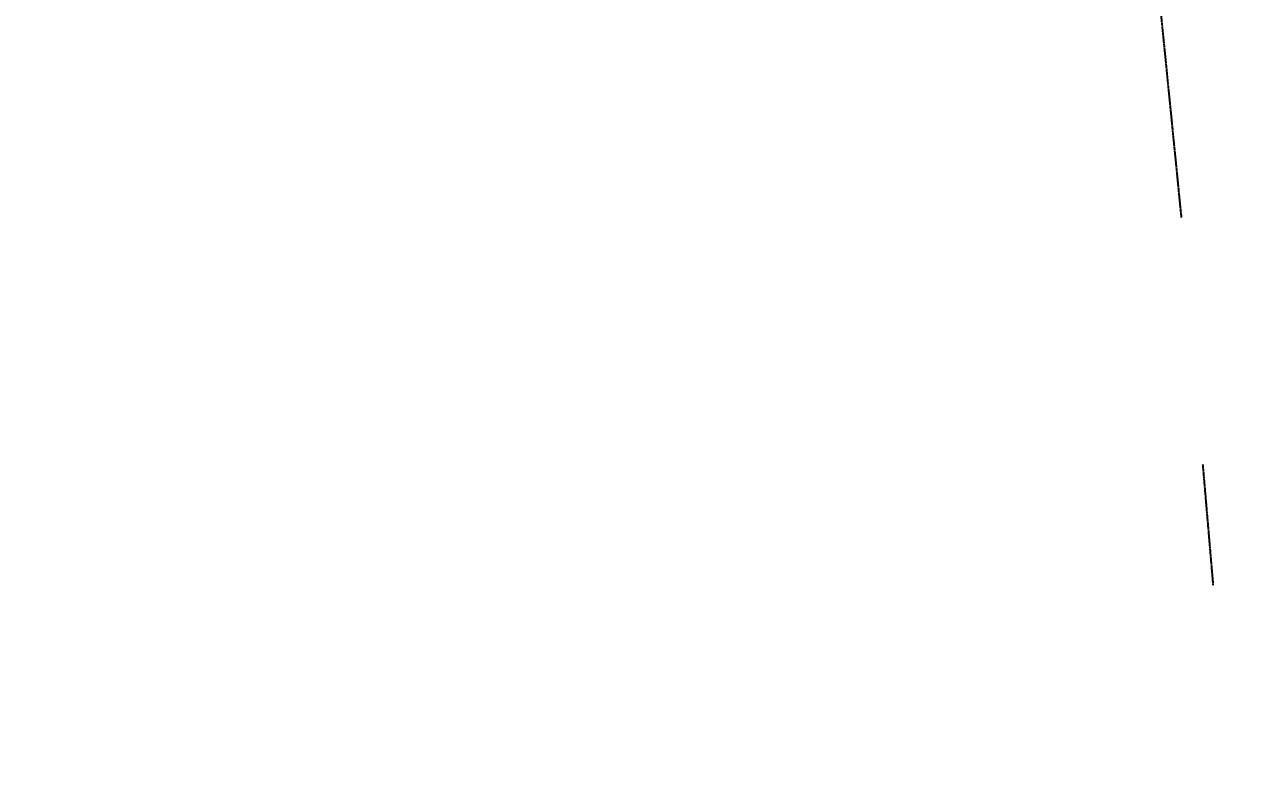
# Model space of a CAD drawing. Header units: millimetres. Extents: x 265754 to 14267433, y -6145605 to 2433772.
# Drawn here: x 7919037 to 7928037, y -592034 to -586406 of the extents above; entities that cross this region are included whole.
import ezdxf
from ezdxf import colors
from ezdxf.entities.mleader import LeaderData, LeaderLine
from ezdxf.math import Vec2, Vec3

# ---------------------------------------------------------------- set-up
doc = ezdxf.new("R2010")
doc.units = ezdxf.units.MM
for name, pattern in [('невидимая', [9.524999999999999, 6.35, -3.175]), ('осевая', [2, 1.25, -0.25, 0.25, -0.25]), ('осеваяX2', [4, 2.5, -0.5, 0.5, -0.5])]:
    doc.linetypes.add(name, pattern=pattern)
for name, color, linetype, lineweight in [('Выноски', 3, 'Continuous', 15), ('ИС_Ось', 3, 'осевая', 18), ('МДП_Ось', 1, 'осеваяX2', 30)]:
    doc.layers.add(name, color=color, linetype=linetype, lineweight=lineweight)
doc.layers.add('ИС_Невидимая', color=4, linetype='невидимая')
doc.styles.add('ISOCPEUR', font='isocpeur.ttf', dxfattribs={"width": 0.8, "oblique": 15, "height": 2.5})

# ---------------------------------------------------------------- blocks, each defined once
blk = doc.blocks.new('_None')
blk = doc.blocks.new('План Узловая')
at = {"layer": 'ИС_Невидимая', "ltscale": 0.2}
blk.add_lwpolyline([(50130.24443149567, 18762.08977276087), (51029.02885723114, 10357.24721956253), (52667.26586806774, -6026.481888055801), (52892.15333199501, -8648.107032060623)], dxfattribs=at)
at = {"layer": 'Выноски'}
ml = blk.add_multileader_mtext('Standard', dxfattribs=at)
ml.set_content('Ось опоры №1\\PПК 1+40,97', color=256, style='ISOCPEUR')
ml.set_leader_properties(color=256)
ml.set_arrow_properties(name='NONE')
ml.build(insert=Vec2(0, 0))
ml.multileader.update_dxf_attribs({"text_left_attachment_type": 6, "text_right_attachment_type": 6, "dogleg_length": 2, "arrow_head_size": 300, "scale": 200})
ctx = ml.context
ctx.base_point, ctx.scale, ctx.char_height, ctx.arrow_head_size, ctx.landing_gap_size, ctx.plane_origin, ctx.plane_x_axis, ctx.plane_y_axis = Vec3(7023.551041695922, -9678.575440406801), 200, 500, 300, 125, Vec3(2330.681055903435, -3759.330241262913), Vec3(1, 2.842170943040402e-15), Vec3(-2.842170943040402e-15, 1)
ctx.left_attachment, ctx.right_attachment = 6, 6
notes = []
notes.append((ctx, [(1, (1, 1, 0), (11001.50023412704, -9678.5754404068), (-1, -2.842170943040401e-16), 100, [(0, [(12109.63943767548, -8794.26562345028)], 0, [])])]))
ctx.mtext.insert, ctx.mtext.text_direction, ctx.mtext.rotation, ctx.mtext.width, ctx.mtext.flow_direction = Vec3(7282.525637984276, -9078.575440883636), Vec3(1, 2.842170943040402e-15), 2.842170943040402e-15, 4212.965269783731, 5
ctx.mtext.has_bg_fill, ctx.mtext.bg_color, ctx.mtext.bg_scale_factor, ctx.mtext.bg_transparency, ctx.mtext.use_window_bg_color = 1, -1023410167, 1.5, 0, 1
for ctx, leaders in notes:
    for number, flags, end, landing, length, lines in leaders:
        leader = LeaderData()
        leader.index, (leader.has_last_leader_line, leader.has_dogleg_vector, leader.attachment_direction) = number, flags
        leader.last_leader_point, leader.dogleg_vector, leader.dogleg_length = Vec3(end), Vec3(landing), length
        for number, points, colour, breaks in lines:
            line = LeaderLine()
            line.index, line.vertices, line.color, line.breaks = number, Vec3.list(points), colors.encode_raw_color(colour), breaks
            leader.lines.append(line)
        ctx.leaders.append(leader)
ml = blk.add_multileader_mtext('Standard', dxfattribs=at)
ml.set_content('Габарит приближения ОАО "РЖД"', color=256, style='ISOCPEUR')
ml.set_leader_properties(color=256)
ml.set_arrow_properties(name='NONE')
ml.build(insert=Vec2(0, 0))
ml.multileader.update_dxf_attribs({"text_left_attachment_type": 6, "text_right_attachment_type": 6, "dogleg_length": 2, "arrow_head_size": 300, "scale": 200})
ctx = ml.context
ctx.base_point, ctx.scale, ctx.char_height, ctx.arrow_head_size, ctx.landing_gap_size, ctx.plane_origin, ctx.plane_x_axis, ctx.plane_y_axis = Vec3(46013.44076876514, -7269.735021948816), 200, 500, 300, 125, Vec3(42491.65959250927, -2990.982018172741), Vec3(1, 2.842170943040402e-15), Vec3(-2.842170943040402e-15, 1)
ctx.left_attachment, ctx.right_attachment = 6, 6
notes = []
notes.append((ctx, [(1, (1, 1, 0), (51937.4153649807, -7269.735021948814), (-1, -2.842170943040401e-16), 100, [(0, [(52723.01751661301, -6771.037225484848)], 0, [])])]))
ctx.mtext.insert, ctx.mtext.text_direction, ctx.mtext.rotation, ctx.mtext.width, ctx.mtext.flow_direction = Vec3(46138.44076871872, -6669.735022008419), Vec3(1, 2.842170943040402e-15), 2.842170943040402e-15, 5939.542017434016, 5
ctx.mtext.has_bg_fill, ctx.mtext.bg_color, ctx.mtext.bg_scale_factor, ctx.mtext.bg_transparency, ctx.mtext.use_window_bg_color = 1, -1023410167, 1.5, 0, 1
for ctx, leaders in notes:
    for number, flags, end, landing, length, lines in leaders:
        leader = LeaderData()
        leader.index, (leader.has_last_leader_line, leader.has_dogleg_vector, leader.attachment_direction) = number, flags
        leader.last_leader_point, leader.dogleg_vector, leader.dogleg_length = Vec3(end), Vec3(landing), length
        for number, points, colour, breaks in lines:
            line = LeaderLine()
            line.index, line.vertices, line.color, line.breaks = number, Vec3.list(points), colors.encode_raw_color(colour), breaks
            leader.lines.append(line)
        ctx.leaders.append(leader)
ml = blk.add_multileader_mtext('Standard', dxfattribs=at)
ml.set_content('Ось опоры №2\\PПК 1+64,64', color=256, style='ISOCPEUR')
ml.set_leader_properties(color=256)
ml.set_arrow_properties(name='NONE')
ml.build(insert=Vec2(0, 0))
ml.multileader.update_dxf_attribs({"text_left_attachment_type": 6, "text_right_attachment_type": 6, "dogleg_length": 2, "arrow_head_size": 300, "scale": 200})
ctx = ml.context
ctx.base_point, ctx.scale, ctx.char_height, ctx.arrow_head_size, ctx.landing_gap_size, ctx.plane_origin, ctx.plane_x_axis, ctx.plane_y_axis = Vec3(30457.12987670645, -6768.019946575166), 200, 500, 300, 125, Vec3(25800.29852390289, -243.9044122099876), Vec3(1, 2.842170943040402e-15), Vec3(-2.842170943040402e-15, 1)
ctx.left_attachment, ctx.right_attachment = 6, 6
notes = []
notes.append((ctx, [(1, (1, 1, 0), (34515.07906913757, -6768.019946575165), (-1, -2.842170943040401e-16), 100, [(0, [(35566.64841151237, -5946.036621689796)], 0, [])])]))
ctx.mtext.insert, ctx.mtext.text_direction, ctx.mtext.rotation, ctx.mtext.width, ctx.mtext.flow_direction = Vec3(30716.1044729948, -6168.019946455956), Vec3(1, 2.842170943040402e-15), 2.842170943040402e-15, 4212.965269783731, 5
ctx.mtext.has_bg_fill, ctx.mtext.bg_color, ctx.mtext.bg_scale_factor, ctx.mtext.bg_transparency, ctx.mtext.use_window_bg_color = 1, -1023410167, 1.5, 0, 1
for ctx, leaders in notes:
    for number, flags, end, landing, length, lines in leaders:
        leader = LeaderData()
        leader.index, (leader.has_last_leader_line, leader.has_dogleg_vector, leader.attachment_direction) = number, flags
        leader.last_leader_point, leader.dogleg_vector, leader.dogleg_length = Vec3(end), Vec3(landing), length
        for number, points, colour, breaks in lines:
            line = LeaderLine()
            line.index, line.vertices, line.color, line.breaks = number, Vec3.list(points), colors.encode_raw_color(colour), breaks
            leader.lines.append(line)
        ctx.leaders.append(leader)

msp = doc.modelspace()

# ---------------------------------------------------------------- linework, layer by layer
at = {"layer": 'МДП_Ось', "ltscale": 2, "flags": 128}
msp.add_lwpolyline([(7745001.622699816, -606987.3469548997), (7877975.671842371, -587702.7335560843, -0.06236864998936663), (8025524.211227013, -584833.2387762343), (8060311.475020278, -588503.9777840906, -0.0006835939129815154), (8064647.963750044, -588965.5561574565, -0.002050784183666228), (8068945.643088955, -589446.7901154931, -0.003417982021346858), (8073204.399857371, -589970.8896179863, -0.004785192664712039), (8077420.644997051, -590560.1262297122, -0.006152421236038395), (8081589.752520454, -591236.0556705497, -0.007519673090428431), (8085705.731220321, -592019.4194436958, -0.008886952884495635), (8089760.919793394, -592930.0107675658, -0.01025426574051334), (8093745.70991659, -593986.4974771752, -0.1601430922746664), (8142194.979459252, -626971.5817866789, -0.01025426574051415), (8144637.041831215, -630289.4051171495, -0.008886952884495121), (8146970.882747749, -633728.4336899827, -0.007519673090428205), (8149208.639948982, -637270.6621142833, -0.006152421236037823), (8151365.919931679, -640901.7062184649, -0.004785192664712769), (8153459.823713378, -644608.3880003749, -0.00341798202134681), (8155508.710338524, -648378.5011396599, -0.002050784183666321), (8157531.985006155, -652200.5416261018, -0.0006835937965662914), (8159549.905348123, -656063.4096177267), (8172520.91966569, -680948.8287192169, 0.0006835937965662252), (8174553.117740954, -684839.0214153061, 0.002050784183666108), (8176623.59852187, -688750.2359926797, 0.003417982021346811), (8178752.782435458, -692668.1024814572, 0.004785192664712574), (8180962.479983674, -696579.7653368373, 0.006152421236038173), (8183274.365135632, -700471.0344437187, 0.007519673090428224), (8185709.706786371, -704326.0265821889, 0.00888695288449564), (8188289.053534934, -708126.8199892087, 0.0102542657405136), (8191031.862540027, -711853.1321932863, 0.2138723582029365), (8267493.159041332, -753023.1565758577, 0.01025426574051386), (8272116.728784582, -753261.7887793385, 0.008886952884493567), (8276709.695529633, -753322.7527808128, 0.007519673090428079), (8281268.633540709, -753233.6600732633, 0.00615242123603774), (8285789.893270246, -753021.5313026065, 0.004785192664712645), (8290271.923544791, -752712.866213354, 0.003417982021346183), (8294714.809639372, -752333.570654759, 0.00205078418366582), (8299119.826125621, -751908.9297692239, 0.0006835938547737791), (8303489.006009336, -751463.6145561301), (8316855.875787281, -750088.9270818072)], format="xyb", dxfattribs=at)

# ---------------------------------------------------------------- next in the draw order: block references
at = {"layer": 'ИС_Ось', "color": 4, "ltscale": 0.05}
msp.add_blockref('План Узловая', (7874968.788125941, -581924.4700561167), dxfattribs=at)

doc.saveas('drawing.dxf')
